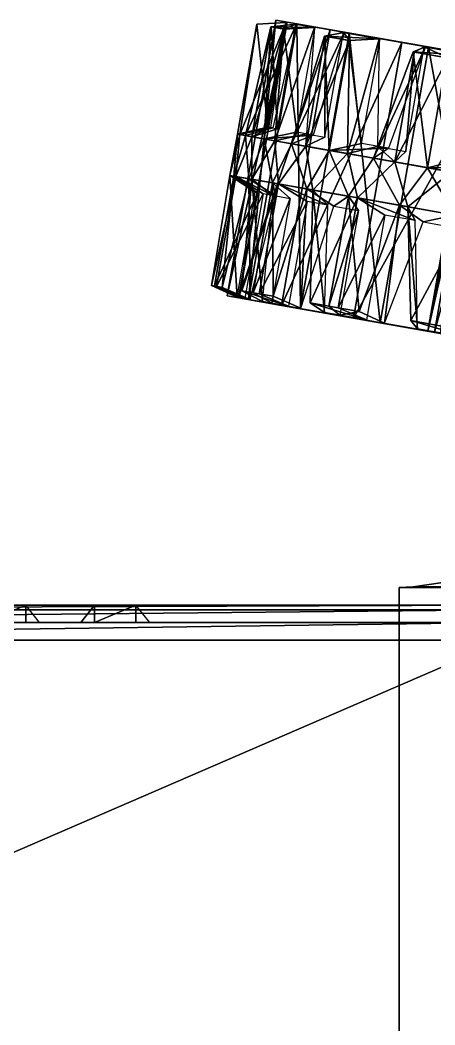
# Model space of a CAD drawing. Extents: x -226 to 261, y -163 to 113.
# Drawn here: x 85.8 to 145.1, y -40 to 103.6 of the extents above; entities that cross this region are included whole.
import ezdxf

# ---------------------------------------------------------------- set-up
doc = ezdxf.new("R2010")
doc.units = 0
doc.header["$MEASUREMENT"] = 0
doc.layers.get('0').update_dxf_attribs({"linetype": 'CONTINUOUS'})

msp = doc.modelspace()

# ---------------------------------------------------------------- linework, layer by layer
for points in [[(122.376, 103.586, -57.2664), (115.43, 64.194, -57.2663), (118.445, 63.6623, -39.477)], [(122.376, 103.586, -57.2664), (123.998, 103.3, -75.242), (115.43, 64.194, -57.2663)], [(125.391, 103.055, -39.4771), (122.376, 103.586, -57.2664), (118.445, 63.6623, -39.477)], [(151.057, 98.529, -58.4186), (122.376, 103.586, -57.2664), (125.391, 103.055, -39.4771)], [(151.996, 98.3635, -68.8172), (123.998, 103.3, -75.242), (122.376, 103.586, -57.2664)], [(151.057, 98.529, -58.4186), (151.996, 98.3635, -68.8172), (122.376, 103.586, -57.2664)], [(123.998, 103.3, -75.242), (117.052, 63.908, -75.242), (115.43, 64.194, -57.2663)], [(121.23, 88.3006, -54.6468), (119.66, 102.99, -56.4389), (116.89, 87.2819, -56.4388)], [(116.89, 87.2819, -56.4388), (119.66, 102.99, -56.4389), (119.668, 102.988, -62.9876)], [(116.89, 87.2819, -56.4388), (119.668, 102.988, -62.9876), (117.206, 87.2262, -67.1894)], [(123.998, 103.3, -75.242), (130.146, 102.216, -92.1789), (117.052, 63.908, -75.242)], [(130.146, 102.216, -92.1789), (123.2, 62.8239, -92.1788), (117.052, 63.908, -75.242)], [(123.852, 103.265, -64.3575), (121.59, 88.2372, -68.3136), (117.206, 87.2262, -67.1894)], [(123.852, 103.265, -64.3575), (117.206, 87.2262, -67.1894), (119.668, 102.988, -62.9876)], [(125.302, 103.009, -44.6242), (121.932, 88.177, -48.5178), (118.028, 87.0813, -46.2238)], [(125.302, 103.009, -44.6242), (118.028, 87.0813, -46.2238), (121.664, 102.636, -42.1184)], [(120.694, 86.6112, -35.8665), (121.664, 102.636, -42.1184), (118.028, 87.0813, -46.2238)], [(125.391, 103.055, -39.4771), (118.445, 63.6623, -39.477), (125.892, 62.3492, -23.0863)], [(122.613, 88.0569, -74.4008), (121.711, 102.628, -77.3254), (118.941, 86.9201, -77.3254)], [(118.941, 86.9201, -77.3254), (121.711, 102.628, -77.3254), (123.528, 102.307, -83.592)], [(118.941, 86.9201, -77.3254), (123.528, 102.307, -83.592), (122.212, 86.3435, -87.5187)], [(121.23, 88.3006, -54.6468), (123.868, 103.262, -54.6468), (119.66, 102.99, -56.4389)], [(123.868, 103.262, -54.6468), (119.668, 102.988, -62.9876), (119.66, 102.99, -56.4389)], [(123.868, 103.262, -54.6468), (123.852, 103.265, -64.3575), (119.668, 102.988, -62.9876)], [(120.694, 86.6112, -35.8665), (123.463, 102.319, -35.8665), (121.664, 102.636, -42.1184)], [(125.361, 87.5723, -35.3585), (123.463, 102.319, -35.8665), (120.694, 86.6112, -35.8665)], [(127.999, 102.534, -35.3585), (125.302, 103.009, -44.6242), (121.664, 102.636, -42.1184)], [(127.999, 102.534, -35.3585), (121.664, 102.636, -42.1184), (123.463, 102.319, -35.8665)], [(122.613, 88.0569, -74.4008), (125.251, 103.018, -74.4009), (121.711, 102.628, -77.3254)], [(125.251, 103.018, -74.4009), (123.528, 102.307, -83.592), (121.711, 102.628, -77.3254)], [(127.916, 102.548, -83.7045), (126.73, 87.3309, -87.376), (122.212, 86.3435, -87.5187)], [(127.916, 102.548, -83.7045), (122.212, 86.3435, -87.5187), (123.528, 102.307, -83.592)], [(130.146, 102.216, -92.1789), (140.402, 100.408, -106.923), (123.2, 62.8239, -92.1788)], [(125.361, 87.5723, -35.3585), (127.999, 102.534, -35.3585), (123.463, 102.319, -35.8665)], [(125.251, 103.018, -74.4009), (127.916, 102.548, -83.7045), (123.528, 102.307, -83.592)], [(155.552, 97.7364, -78.6149), (130.146, 102.216, -92.1789), (123.998, 103.3, -75.242)], [(151.996, 98.3635, -68.8172), (155.552, 97.7364, -78.6149), (123.998, 103.3, -75.242)], [(132.838, 101.742, -23.0864), (125.391, 103.055, -39.4771), (125.892, 62.3492, -23.0863)], [(152.802, 98.2214, -48.1279), (125.391, 103.055, -39.4771), (132.838, 101.742, -23.0864)], [(152.802, 98.2214, -48.1279), (151.057, 98.529, -58.4186), (125.391, 103.055, -39.4771)], [(161.485, 96.6904, -87.144), (140.402, 100.408, -106.923), (130.146, 102.216, -92.1789)], [(155.552, 97.7364, -78.6149), (161.485, 96.6904, -87.144), (130.146, 102.216, -92.1789)], [(132.138, 101.804, -26.2299), (127.724, 87.1556, -29.7228), (124.602, 85.922, -26.4708)], [(132.138, 101.804, -26.2299), (124.602, 85.922, -26.4708), (129.334, 101.284, -22.82)], [(130.012, 84.968, -17.4055), (129.334, 101.284, -22.82), (124.602, 85.922, -26.4708)], [(132.838, 101.742, -23.0864), (125.892, 62.3492, -23.0863), (137.263, 60.3442, -9.2112)], [(129.387, 86.8624, -92.8882), (129.436, 101.266, -96.6817), (126.666, 85.558, -96.6816)], [(126.666, 85.558, -96.6816), (129.436, 101.266, -96.6817), (132.899, 100.655, -102.118)], [(126.666, 85.558, -96.6816), (132.899, 100.655, -102.118), (132.6, 84.5116, -105.428)], [(137.277, 100.898, -18.2048), (132.138, 101.804, -26.2299), (129.334, 101.284, -22.82)], [(137.277, 100.898, -18.2048), (129.334, 101.284, -22.82), (132.782, 100.676, -17.4055)], [(130.012, 84.968, -17.4055), (132.782, 100.676, -17.4055), (129.334, 101.284, -22.82)], [(129.387, 86.8624, -92.8882), (132.025, 101.824, -92.8882), (129.436, 101.266, -96.6817)], [(132.025, 101.824, -92.8882), (132.899, 100.655, -102.118), (129.436, 101.266, -96.6817)], [(134.639, 85.9363, -18.2048), (132.782, 100.676, -17.4055), (130.012, 84.968, -17.4055)], [(132.025, 101.824, -92.8882), (137.138, 100.922, -100.976), (132.899, 100.655, -102.118)], [(137.138, 100.922, -100.976), (136.9, 85.5377, -104.047), (132.6, 84.5116, -105.428)], [(137.138, 100.922, -100.976), (132.6, 84.5116, -105.428), (132.899, 100.655, -102.118)], [(134.639, 85.9363, -18.2048), (137.277, 100.898, -18.2048), (132.782, 100.676, -17.4055)], [(144.209, 99.7365, -9.2112), (132.838, 101.742, -23.0864), (137.263, 60.3442, -9.2112)], [(157.109, 97.4618, -38.6462), (132.838, 101.742, -23.0864), (144.209, 99.7365, -9.2112)], [(157.109, 97.4618, -38.6462), (152.802, 98.2214, -48.1279), (132.838, 101.742, -23.0864)], [(140.402, 100.408, -106.923), (133.456, 61.0155, -106.923), (123.2, 62.8239, -92.1788)], [(140.402, 100.408, -106.923), (154.066, 97.9985, -118.469), (133.456, 61.0155, -106.923)], [(143.76, 99.7548, -10.7361), (138.457, 85.263, -13.538), (136.347, 83.8511, -9.6265)], [(143.76, 99.7548, -10.7361), (136.347, 83.8511, -9.6265), (142.002, 99.0499, -6.7336)], [(144.209, 99.7365, -9.2112), (137.263, 60.3442, -9.2112), (151.783, 57.784, 1.2027)], [(169.389, 95.2965, -93.8233), (154.066, 97.9985, -118.469), (140.402, 100.408, -106.923)], [(161.485, 96.6904, -87.144), (169.389, 95.2965, -93.8233), (140.402, 100.408, -106.923)], [(140.959, 84.8219, -108.515), (143.597, 99.7835, -108.515), (142.152, 99.0236, -112.834)], [(150.897, 98.4964, -4.6027), (143.76, 99.7548, -10.7361), (142.002, 99.0499, -6.7336)], [(143.597, 99.7835, -108.515), (146.96, 98.1758, -116.986), (142.152, 99.0236, -112.834)], [(143.597, 99.7835, -108.515), (150.715, 98.5285, -114.714), (146.96, 98.1758, -116.986)], [(158.729, 97.1763, 1.2027), (144.209, 99.7365, -9.2112), (151.783, 57.784, 1.2027)], [(163.687, 96.302, -30.6197), (144.209, 99.7365, -9.2112), (158.729, 97.1763, 1.2027)], [(163.687, 96.302, -30.6197), (157.109, 97.4618, -38.6462), (144.209, 99.7365, -9.2112)], [(154.066, 97.9985, -118.469), (147.12, 58.6061, -118.469), (133.456, 61.0155, -106.923)], [(144.028, 82.4967, -2.5978), (142.002, 99.0499, -6.7336), (136.347, 83.8511, -9.6265)], [(140.959, 84.8219, -108.515), (142.152, 99.0236, -112.834), (139.382, 83.3159, -112.834)], [(139.382, 83.3159, -112.834), (142.152, 99.0236, -112.834), (146.96, 98.1758, -116.986)], [(139.382, 83.3159, -112.834), (146.96, 98.1758, -116.986), (147.464, 81.8907, -119.409)], [(150.897, 98.4964, -4.6027), (142.002, 99.0499, -6.7336), (146.798, 98.2044, -2.5978)], [(144.028, 82.4967, -2.5978), (146.798, 98.2044, -2.5978), (142.002, 99.0499, -6.7336)], [(148.259, 83.5348, -4.6027), (146.798, 98.2044, -2.5978), (144.028, 82.4967, -2.5978)], [(153.081, 98.5393, -72.5636), (144.081, 59.1421, -60), (151.089, 98.8905, -60)], [(151.089, 98.8905, -60), (144.081, 59.1421, -60), (146.073, 58.7909, -47.4364)], [(153.081, 98.5393, -72.5636), (146.072, 58.7909, -72.5636), (144.081, 59.1421, -60)], [(144.111, 59.1367, -58.4186), (151.057, 98.529, -58.4186), (145.856, 58.8291, -48.1278)], [(151.996, 98.3635, -68.8172), (151.057, 98.529, -58.4186), (144.111, 59.1367, -58.4186)], [(145.05, 58.9712, -68.8172), (151.996, 98.3635, -68.8172), (144.111, 59.1367, -58.4186)], [(155.552, 97.7364, -78.6149), (151.996, 98.3635, -68.8172), (145.05, 58.9712, -68.8172)], [(148.606, 58.3441, -78.6149), (155.552, 97.7364, -78.6149), (145.05, 58.9712, -68.8172)], [(121.932, 88.177, -48.5178), (121.23, 88.3006, -54.6468), (116.89, 87.2819, -56.4388)], [(121.932, 88.177, -48.5178), (116.89, 87.2819, -56.4388), (118.028, 87.0813, -46.2238)], [(121.59, 88.2372, -68.3136), (118.941, 86.9201, -77.3254), (117.206, 87.2262, -67.1894)], [(121.59, 88.2372, -68.3136), (122.613, 88.0569, -74.4008), (118.941, 86.9201, -77.3254)], [(115.789, 81.4025, -60.4199), (116.383, 81.2977, -50.1495), (116.89, 87.2819, -56.4388)], [(115.789, 81.4025, -60.4199), (116.89, 87.2819, -56.4388), (117.206, 87.2262, -67.1894)], [(116.673, 81.2465, -71.1376), (115.789, 81.4025, -60.4199), (117.206, 87.2262, -67.1894)], [(116.383, 81.2977, -50.1495), (118.028, 87.0813, -46.2238), (116.89, 87.2819, -56.4388)], [(116.383, 81.2977, -50.1495), (118.496, 80.9252, -39.6459), (118.028, 87.0813, -46.2238)], [(116.673, 81.2465, -71.1376), (117.206, 87.2262, -67.1894), (118.941, 86.9201, -77.3254)], [(118.942, 80.8464, -81.1563), (116.673, 81.2465, -71.1376), (118.941, 86.9201, -77.3254)], [(118.496, 80.9252, -39.6459), (120.694, 86.6112, -35.8665), (118.028, 87.0813, -46.2238)], [(118.496, 80.9252, -39.6459), (121.9, 80.3249, -30.0297), (120.694, 86.6112, -35.8665)], [(118.942, 80.8464, -81.1563), (118.941, 86.9201, -77.3254), (122.212, 86.3435, -87.5187)], [(122.746, 80.1757, -91.1405), (118.942, 80.8464, -81.1563), (122.212, 86.3435, -87.5187)], [(127.724, 87.1556, -29.7228), (125.361, 87.5723, -35.3585), (120.694, 86.6112, -35.8665)], [(127.724, 87.1556, -29.7228), (120.694, 86.6112, -35.8665), (124.602, 85.922, -26.4708)], [(121.9, 80.3249, -30.0297), (124.602, 85.922, -26.4708), (120.694, 86.6112, -35.8665)], [(126.73, 87.3309, -87.376), (126.666, 85.558, -96.6816), (122.212, 86.3435, -87.5187)], [(122.746, 80.1757, -91.1405), (122.212, 86.3435, -87.5187), (126.666, 85.558, -96.6816)], [(126.73, 87.3309, -87.376), (129.387, 86.8624, -92.8882), (126.666, 85.558, -96.6816)], [(121.9, 80.3249, -30.0297), (126.821, 79.4571, -20.6572), (124.602, 85.922, -26.4708)], [(127.677, 79.3063, -100.027), (122.746, 80.1757, -91.1405), (126.666, 85.558, -96.6816)], [(126.821, 79.4571, -20.6572), (130.012, 84.968, -17.4055), (124.602, 85.922, -26.4708)], [(127.677, 79.3063, -100.027), (126.666, 85.558, -96.6816), (132.6, 84.5116, -105.428)], [(126.821, 79.4571, -20.6572), (132.734, 78.4147, -12.5192), (130.012, 84.968, -17.4055)], [(138.457, 85.263, -13.538), (134.639, 85.9363, -18.2048), (130.012, 84.968, -17.4055)], [(138.457, 85.263, -13.538), (130.012, 84.968, -17.4055), (136.347, 83.8511, -9.6265)], [(132.734, 78.4147, -12.5192), (136.347, 83.8511, -9.6265), (130.012, 84.968, -17.4055)], [(136.9, 85.5377, -104.047), (139.382, 83.3159, -112.834), (132.6, 84.5116, -105.428)], [(136.9, 85.5377, -104.047), (140.959, 84.8219, -108.515), (139.382, 83.3159, -112.834)], [(134.063, 78.1802, -108.412), (127.677, 79.3063, -100.027), (132.6, 84.5116, -105.428)], [(134.063, 78.1802, -108.412), (132.6, 84.5116, -105.428), (139.382, 83.3159, -112.834)], [(132.734, 78.4147, -12.5192), (140.031, 77.1279, -5.0582), (136.347, 83.8511, -9.6265)], [(141.224, 76.9176, -115.413), (134.063, 78.1802, -108.412), (139.382, 83.3159, -112.834)], [(140.031, 77.1279, -5.0582), (144.028, 82.4967, -2.5978), (136.347, 83.8511, -9.6265)], [(141.224, 76.9176, -115.413), (139.382, 83.3159, -112.834), (147.464, 81.8907, -119.409)], [(153.205, 82.6626, -1.2699), (148.259, 83.5348, -4.6027), (144.028, 82.4967, -2.5978)], [(140.031, 77.1279, -5.0582), (147.939, 75.7335, 0.9508), (144.028, 82.4967, -2.5978)], [(149.639, 75.4337, -121.513), (141.224, 76.9176, -115.413), (147.464, 81.8907, -119.409)], [(153.205, 82.6626, -1.2699), (144.028, 82.4967, -2.5978), (152.242, 81.0483, 2.9541)], [(147.939, 75.7335, 0.9508), (152.242, 81.0483, 2.9541), (144.028, 82.4967, -2.5978)], [(116.84, 64.0063, -62.808), (115.789, 81.4025, -60.4199), (113.182, 65.666, -64.63)], [(116.673, 81.2465, -71.1376), (113.182, 65.666, -64.63), (115.789, 81.4025, -60.4199)], [(116.673, 81.2465, -71.1376), (113.904, 65.5388, -71.1376), (113.182, 65.666, -64.63)], [(119.749, 78.9202, -52.6683), (113.613, 65.59, -50.1495), (116.383, 81.2977, -50.1495)], [(116.383, 81.2977, -50.1495), (113.613, 65.59, -50.1495), (114.72, 65.3949, -43.7143)], [(120.577, 78.7741, -72.4543), (113.904, 65.5388, -71.1376), (116.673, 81.2465, -71.1376)], [(116.383, 81.2977, -50.1495), (114.72, 65.3949, -43.7143), (118.496, 80.9252, -39.6459)], [(118.722, 63.6745, -43.1181), (118.496, 80.9252, -39.6459), (114.72, 65.3949, -43.7143)], [(116.84, 64.0063, -62.808), (119.411, 78.9797, -58.834), (115.789, 81.4025, -60.4199)], [(119.411, 78.9797, -58.834), (116.383, 81.2977, -50.1495), (115.789, 81.4025, -60.4199)], [(119.411, 78.9797, -58.834), (119.749, 78.9202, -52.6683), (116.383, 81.2977, -50.1495)], [(121.957, 78.5307, -78.4633), (120.577, 78.7741, -72.4543), (116.673, 81.2465, -71.1376)], [(121.957, 78.5307, -78.4633), (116.673, 81.2465, -71.1376), (118.942, 80.8464, -81.1563)], [(120.481, 63.3643, -82.2477), (118.942, 80.8464, -81.1563), (117.491, 64.9063, -85.1357)], [(122.746, 80.1757, -91.1405), (117.491, 64.9063, -85.1357), (118.942, 80.8464, -81.1563)], [(118.722, 63.6745, -43.1181), (122.393, 78.4539, -39.3033), (118.496, 80.9252, -39.6459)], [(122.393, 78.4539, -39.3033), (121.9, 80.3249, -30.0297), (118.496, 80.9252, -39.6459)], [(120.481, 63.3643, -82.2477), (121.957, 78.5307, -78.4633), (118.942, 80.8464, -81.1563)], [(122.746, 80.1757, -91.1405), (119.976, 64.4681, -91.1405), (117.491, 64.9063, -85.1357)], [(124.418, 78.0968, -33.5212), (119.131, 64.6172, -30.0297), (121.9, 80.3249, -30.0297)], [(121.9, 80.3249, -30.0297), (119.131, 64.6172, -30.0297), (121.966, 64.1173, -24.2304)], [(126.832, 77.6712, -91.1438), (119.976, 64.4681, -91.1405), (122.746, 80.1757, -91.1405)], [(122.393, 78.4539, -39.3033), (124.418, 78.0968, -33.5212), (121.9, 80.3249, -30.0297)], [(121.9, 80.3249, -30.0297), (121.966, 64.1173, -24.2304), (126.821, 79.4571, -20.6572)], [(125.959, 62.3984, -24.8975), (126.821, 79.4571, -20.6572), (121.966, 64.1173, -24.2304)], [(129.808, 77.1464, -96.4716), (126.832, 77.6712, -91.1438), (122.746, 80.1757, -91.1405)], [(129.808, 77.1464, -96.4716), (122.746, 80.1757, -91.1405), (127.677, 79.3063, -100.027)], [(125.959, 62.3984, -24.8975), (130.639, 77, -21.5704), (126.821, 79.4571, -20.6572)], [(130.639, 77, -21.5704), (132.734, 78.4147, -12.5192), (126.821, 79.4571, -20.6572)], [(129.324, 61.8051, -99.7379), (127.677, 79.3063, -100.027), (127.264, 63.183, -103.428)], [(134.063, 78.1802, -108.412), (127.264, 63.183, -103.428), (127.677, 79.3063, -100.027)], [(129.324, 61.8051, -99.7379), (129.808, 77.1464, -96.4716), (127.677, 79.3063, -100.027)], [(119.749, 78.9202, -52.6683), (117.11, 63.9586, -52.6683), (113.613, 65.59, -50.1495)], [(120.577, 78.7741, -72.4543), (117.939, 63.8125, -72.4543), (113.904, 65.5388, -71.1376)], [(124.418, 78.0968, -33.5212), (121.78, 63.1352, -33.5212), (119.131, 64.6172, -30.0297)], [(126.832, 77.6712, -91.1438), (124.193, 62.7097, -91.1438), (119.976, 64.4681, -91.1405)], [(134.063, 78.1802, -108.412), (131.293, 62.4725, -108.412), (127.264, 63.183, -103.428)], [(134.174, 76.3767, -16.6645), (129.964, 62.707, -12.5192), (132.734, 78.4147, -12.5192)], [(132.734, 78.4147, -12.5192), (129.964, 62.707, -12.5192), (134.278, 61.9462, -7.8419)], [(130.639, 77, -21.5704), (134.174, 76.3767, -16.6645), (132.734, 78.4147, -12.5192)], [(137.963, 75.7085, -107.121), (131.293, 62.4725, -108.412), (134.063, 78.1802, -108.412)], [(132.734, 78.4147, -12.5192), (134.278, 61.9462, -7.8419), (140.031, 77.1279, -5.0582)], [(142.277, 74.9479, -111.319), (137.963, 75.7085, -107.121), (134.063, 78.1802, -108.412)], [(142.277, 74.9479, -111.319), (134.063, 78.1802, -108.412), (141.224, 76.9176, -115.413)], [(134.174, 76.3767, -16.6645), (131.535, 61.4151, -16.6645), (129.964, 62.707, -12.5192)], [(137.917, 60.2899, -9.6871), (140.031, 77.1279, -5.0582), (134.278, 61.9462, -7.8419)], [(137.917, 60.2899, -9.6871), (143.428, 74.7448, -7.1191), (140.031, 77.1279, -5.0582)], [(143.428, 74.7448, -7.1191), (147.939, 75.7335, 0.9508), (140.031, 77.1279, -5.0582)], [(142.598, 59.4645, -113.796), (142.277, 74.9479, -111.319), (141.224, 76.9176, -115.413)], [(142.598, 59.4645, -113.796), (141.224, 76.9176, -115.413), (141.644, 60.6475, -117.955)], [(149.639, 75.4337, -121.513), (141.644, 60.6475, -117.955), (141.224, 76.9176, -115.413)], [(137.963, 75.7085, -107.121), (135.324, 60.747, -107.121), (131.293, 62.4725, -108.412)], [(149.639, 75.4337, -121.513), (146.87, 59.726, -121.513), (141.644, 60.6475, -117.955)], [(143.428, 74.7448, -7.1191), (148.169, 73.909, -3.4811), (147.939, 75.7335, 0.9508)], [(117.939, 63.8125, -72.4543), (116.84, 64.0063, -62.808), (113.182, 65.666, -64.63)], [(117.939, 63.8125, -72.4543), (113.182, 65.666, -64.63), (113.904, 65.5388, -71.1376)], [(117.11, 63.9586, -52.6683), (114.72, 65.3949, -43.7143), (113.613, 65.59, -50.1495)], [(117.11, 63.9586, -52.6683), (118.722, 63.6745, -43.1181), (114.72, 65.3949, -43.7143)], [(124.193, 62.7097, -91.1438), (120.481, 63.3643, -82.2477), (117.491, 64.9063, -85.1357)], [(124.193, 62.7097, -91.1438), (117.491, 64.9063, -85.1357), (119.976, 64.4681, -91.1405)], [(121.78, 63.1352, -33.5212), (121.966, 64.1173, -24.2304), (119.131, 64.6172, -30.0297)], [(115.43, 64.194, -57.2663), (144.111, 59.1367, -58.4186), (118.445, 63.6623, -39.477)], [(145.05, 58.9712, -68.8172), (144.111, 59.1367, -58.4186), (115.43, 64.194, -57.2663)], [(117.052, 63.908, -75.242), (145.05, 58.9712, -68.8172), (115.43, 64.194, -57.2663)], [(148.606, 58.3441, -78.6149), (145.05, 58.9712, -68.8172), (117.052, 63.908, -75.242)], [(123.2, 62.8239, -92.1788), (148.606, 58.3441, -78.6149), (117.052, 63.908, -75.242)], [(118.445, 63.6623, -39.477), (145.856, 58.8291, -48.1278), (125.892, 62.3492, -23.0863)], [(144.111, 59.1367, -58.4186), (145.856, 58.8291, -48.1278), (118.445, 63.6623, -39.477)], [(121.78, 63.1352, -33.5212), (125.959, 62.3984, -24.8975), (121.966, 64.1173, -24.2304)], [(135.324, 60.747, -107.121), (129.324, 61.8051, -99.7379), (127.264, 63.183, -103.428)], [(135.324, 60.747, -107.121), (127.264, 63.183, -103.428), (131.293, 62.4725, -108.412)], [(154.539, 57.298, -87.144), (148.606, 58.3441, -78.6149), (123.2, 62.8239, -92.1788)], [(133.456, 61.0155, -106.923), (154.539, 57.298, -87.144), (123.2, 62.8239, -92.1788)], [(125.892, 62.3492, -23.0863), (150.164, 58.0695, -38.6461), (137.263, 60.3442, -9.2112)], [(145.856, 58.8291, -48.1278), (150.164, 58.0695, -38.6461), (125.892, 62.3492, -23.0863)], [(131.535, 61.4151, -16.6645), (134.278, 61.9462, -7.8419), (129.964, 62.707, -12.5192)], [(131.535, 61.4151, -16.6645), (137.917, 60.2899, -9.6871), (134.278, 61.9462, -7.8419)], [(162.444, 55.9042, -93.8232), (154.539, 57.298, -87.144), (133.456, 61.0155, -106.923)], [(147.12, 58.6061, -118.469), (162.444, 55.9042, -93.8232), (133.456, 61.0155, -106.923)], [(137.263, 60.3442, -9.2112), (156.741, 56.9097, -30.6196), (151.783, 57.784, 1.2027)], [(150.164, 58.0695, -38.6461), (156.741, 56.9097, -30.6196), (137.263, 60.3442, -9.2112)], [(150.373, 58.0935, -119.07), (142.598, 59.4645, -113.796), (141.644, 60.6475, -117.955)], [(150.373, 58.0935, -119.07), (141.644, 60.6475, -117.955), (146.87, 59.726, -121.513)], [(146.072, 58.7909, -72.5636), (146.073, 58.7909, -47.4364), (144.081, 59.1421, -60)], [(213.771, 23.1691, -47.3484), (142.006, 22.5884, -47.3484), (146.235, 23.2324, -47.3484)], [(146.235, 23.2324, -39.9279), (146.235, 23.2324, -47.3484), (142.006, 22.5884, -47.3484)], [(142.006, 22.5884, -39.847), (146.235, 23.2324, -39.9279), (142.006, 22.5884, -47.3484)], [(146.235, 23.2324, -39.9279), (142.006, 22.5884, -39.847), (213.771, 23.1691, -39.92)], [(146.235, 23.2324, -72.6516), (142.006, 22.5884, -72.6516), (213.771, 23.1691, -72.6516)], [(142.006, 22.5884, -72.6516), (146.235, 23.2324, -72.6516), (146.235, 23.2324, -80.0721)], [(142.006, 22.5884, -72.6516), (146.235, 23.2324, -80.0721), (142.006, 22.5884, -80.153)], [(213.771, 23.1691, -80.08), (142.006, 22.5884, -80.153), (146.235, 23.2324, -80.0721)], [(213.771, 23.1691, -47.3484), (217.997, 22.5568, -47.3484), (142.006, 22.5884, -47.3484)], [(142.006, 22.5884, -39.847), (217.997, 22.5568, -39.843), (213.771, 23.1691, -39.92)], [(142.006, 22.5884, -72.6516), (217.997, 22.5568, -72.6516), (213.771, 23.1691, -72.6516)], [(213.771, 23.1691, -80.08), (217.997, 22.5568, -80.157), (142.006, 22.5884, -80.153)], [(217.997, 22.5568, -47.3484), (140, 22.5, -47.3484), (142.006, 22.5884, -47.3484)], [(142.006, 22.5884, -39.847), (142.006, 22.5884, -47.3484), (140, 22.5, -47.3484)], [(140, 22.5, -39.8359), (142.006, 22.5884, -39.847), (140, 22.5, -47.3484)], [(142.006, 22.5884, -39.847), (140, 22.5, -39.8359), (217.997, 22.5568, -39.843)], [(142.006, 22.5884, -72.6516), (140, 22.5, -72.6516), (217.997, 22.5568, -72.6516)], [(140, 22.5, -72.6516), (142.006, 22.5884, -72.6516), (142.006, 22.5884, -80.153)], [(140, 22.5, -72.6516), (142.006, 22.5884, -80.153), (140, 22.5, -80.1641)], [(217.997, 22.5568, -80.157), (140, 22.5, -80.1641), (142.006, 22.5884, -80.153)], [(217.997, 22.5568, -47.3484), (220, 22.5, -47.3484), (140, 22.5, -47.3484)], [(140, 22.5, -39.8359), (220, 22.5, -39.8359), (217.997, 22.5568, -39.843)], [(140, 22.5, -72.6516), (220, 22.5, -72.6516), (217.997, 22.5568, -72.6516)], [(217.997, 22.5568, -80.157), (220, 22.5, -80.1641), (140, 22.5, -80.1641)], [(140, -72.5, -47.5), (220, -72.5, -47.5), (220, 22.5, -47.5)], [(140, -72.5, -47.5), (220, 22.5, -47.5), (140, 22.5, -47.5)], [(220, 22.5, -47.5), (220, 22.5, -72.5), (140, 22.5, -72.5)], [(220, 22.5, -47.5), (140, 22.5, -72.5), (140, 22.5, -47.5)], [(140, 22.5, -47.5), (140, 22.5, -72.5), (140, -72.5, -72.5)], [(140, 22.5, -47.5), (140, -72.5, -72.5), (140, -72.5, -47.5)], [(140, -72.5, -72.5), (140, 22.5, -72.5), (220, 22.5, -72.5)], [(140, -72.5, -72.5), (220, 22.5, -72.5), (220, -72.5, -72.5)], [(140, 22.5, -39.8359), (140, 22.5, -47.3484), (220, 22.5, -47.3484)], [(220, 22.5, -39.8359), (140, 22.5, -39.8359), (220, 22.5, -47.3484)], [(220, 22.5, -72.6516), (140, 22.5, -72.6516), (140, 22.5, -80.1641)], [(220, 22.5, -72.6516), (140, 22.5, -80.1641), (220, 22.5, -80.1641)], [(155, 20, -10), (-30, 20, -10), (-30, 19.3168, -7.4775)], [(155, 19.3168, -7.4775), (155, 20, -10), (-30, 19.3168, -7.4775)], [(-30, 20, -10), (155, 20, -10), (0, 20, -20)], [(155, 19.3168, -7.4775), (-30, 19.3168, -7.4775), (-30, 17.5225, -5.6832)], [(155, 17.5225, -5.6832), (155, 19.3168, -7.4775), (-30, 17.5225, -5.6832)], [(110, 20, -20), (0, 20, -20), (155, 20, -10)], [(155, 20, -100), (0, 20, -70), (110, 20, -70)], [(0, 20, -70), (155, 20, -100), (9.0742, 20, -87.4913)], [(155, 20, -100), (9.8219, 20, -91.25), (9.0742, 20, -87.4913)], [(11.25, 20, -100), (9.8219, 20, -91.25), (155, 20, -100)], [(80.7188, 17.5, -20), (86.625, 17.5, -20), (86.625, 20, -27.8945)], [(80.7188, 17.5, -20), (86.625, 20, -27.8945), (80.7188, 20, -27.8945)], [(80.7188, 17.5, -25.9209), (86.625, 17.5, -25.9209), (86.625, 20, -33.8153)], [(80.7188, 17.5, -25.9209), (86.625, 20, -33.8153), (80.7188, 20, -33.8153)], [(80.7188, 17.5, -31.8417), (86.625, 17.5, -31.8417), (86.625, 20, -39.7362)], [(80.7188, 17.5, -31.8417), (86.625, 20, -39.7362), (80.7188, 20, -39.7362)], [(80.7188, 17.5, -37.7626), (86.625, 17.5, -37.7626), (86.625, 20, -45.657)], [(80.7188, 17.5, -37.7626), (86.625, 20, -45.657), (80.7188, 20, -45.657)], [(80.7188, 17.5, -49.6043), (86.625, 17.5, -49.6043), (86.625, 20, -57.4987)], [(80.7188, 17.5, -49.6043), (86.625, 20, -57.4987), (80.7188, 20, -57.4987)], [(80.7188, 17.5, -55.5251), (86.625, 17.5, -55.5251), (86.625, 20, -63.4196)], [(80.7188, 17.5, -55.5251), (86.625, 20, -63.4196), (80.7188, 20, -63.4196)], [(80.7188, 17.5, -61.446), (86.625, 17.5, -61.446), (86.625, 20, -69.3404)], [(80.7188, 17.5, -61.446), (86.625, 20, -69.3404), (80.7188, 20, -69.3404)], [(80.7188, 17.5, -43.7152), (86.625, 17.5, -43.7152), (86.625, 20, -51.6203)], [(80.7188, 17.5, -43.7152), (86.625, 20, -51.6203), (80.7188, 20, -51.6203)], [(86.625, 17.5, -20), (88.5938, 17.5, -28.4109), (86.625, 20, -27.8945)], [(86.625, 17.5, -25.9209), (88.5938, 17.5, -34.3317), (86.625, 20, -33.8153)], [(86.625, 17.5, -31.8417), (88.5938, 17.5, -40.2526), (86.625, 20, -39.7362)], [(86.625, 17.5, -37.7626), (88.5938, 17.5, -46.1734), (86.625, 20, -45.657)], [(86.625, 17.5, -49.6043), (88.5938, 17.5, -58.0151), (86.625, 20, -57.4987)], [(86.625, 17.5, -55.5251), (88.5938, 17.5, -63.936), (86.625, 20, -63.4196)], [(86.625, 17.5, -61.446), (88.5938, 17.5, -69.8569), (86.625, 20, -69.3404)], [(86.625, 17.5, -43.7152), (88.5938, 17.5, -52.1374), (86.625, 20, -51.6203)], [(94.5, 17.5, -20), (96.4688, 17.5, -20), (96.4688, 20, -27.8945)], [(94.5, 17.5, -20), (96.4688, 20, -27.8945), (94.5, 17.5, -28.4109)], [(94.5, 17.5, -25.9209), (96.4688, 17.5, -25.9209), (96.4688, 20, -33.8153)], [(94.5, 17.5, -25.9209), (96.4688, 20, -33.8153), (94.5, 17.5, -34.3317)], [(94.5, 17.5, -31.8417), (96.4688, 17.5, -31.8417), (96.4688, 20, -39.7362)], [(94.5, 17.5, -31.8417), (96.4688, 20, -39.7362), (94.5, 17.5, -40.2526)], [(94.5, 17.5, -37.7626), (96.4688, 17.5, -37.7626), (96.4688, 20, -45.657)], [(94.5, 17.5, -37.7626), (96.4688, 20, -45.657), (94.5, 17.5, -46.1734)], [(94.5, 17.5, -49.6043), (96.4688, 17.5, -49.6043), (96.4688, 20, -57.4987)], [(94.5, 17.5, -49.6043), (96.4688, 20, -57.4987), (94.5, 17.5, -58.0151)], [(94.5, 17.5, -55.5251), (96.4688, 17.5, -55.5251), (96.4688, 20, -63.4196)], [(94.5, 17.5, -55.5251), (96.4688, 20, -63.4196), (94.5, 17.5, -63.936)], [(94.5, 17.5, -61.446), (96.4688, 17.5, -61.446), (96.4688, 20, -69.3404)], [(94.5, 17.5, -61.446), (96.4688, 20, -69.3404), (94.5, 17.5, -69.8569)], [(94.5, 17.5, -43.7152), (96.4688, 17.5, -43.7152), (96.4688, 20, -51.6203)], [(94.5, 17.5, -43.7152), (96.4688, 20, -51.6203), (94.5, 17.5, -52.1374)], [(96.4688, 17.5, -20), (102.375, 17.5, -20), (102.375, 20, -27.8945)], [(96.4688, 17.5, -20), (102.375, 20, -27.8945), (96.4688, 20, -27.8945)], [(96.4688, 17.5, -25.9209), (102.375, 17.5, -25.9209), (102.375, 20, -33.8153)], [(96.4688, 17.5, -25.9209), (102.375, 20, -33.8153), (96.4688, 20, -33.8153)], [(96.4688, 17.5, -31.8417), (102.375, 17.5, -31.8417), (102.375, 20, -39.7362)], [(96.4688, 17.5, -31.8417), (102.375, 20, -39.7362), (96.4688, 20, -39.7362)], [(96.4688, 17.5, -37.7626), (102.375, 17.5, -37.7626), (102.375, 20, -45.657)], [(96.4688, 17.5, -37.7626), (102.375, 20, -45.657), (96.4688, 20, -45.657)], [(96.4688, 17.5, -49.6043), (102.375, 17.5, -49.6043), (102.375, 20, -57.4987)], [(96.4688, 17.5, -49.6043), (102.375, 20, -57.4987), (96.4688, 20, -57.4987)], [(96.4688, 17.5, -55.5251), (102.375, 17.5, -55.5251), (102.375, 20, -63.4196)], [(96.4688, 17.5, -55.5251), (102.375, 20, -63.4196), (96.4688, 20, -63.4196)], [(96.4688, 17.5, -61.446), (102.375, 17.5, -61.446), (102.375, 20, -69.3404)], [(96.4688, 17.5, -61.446), (102.375, 20, -69.3404), (96.4688, 20, -69.3404)], [(96.4688, 17.5, -43.7152), (102.375, 17.5, -43.7152), (102.375, 20, -51.6203)], [(96.4688, 17.5, -43.7152), (102.375, 20, -51.6203), (96.4688, 20, -51.6203)], [(102.375, 17.5, -20), (104.344, 17.5, -28.4109), (102.375, 20, -27.8945)], [(102.375, 17.5, -25.9209), (104.344, 17.5, -34.3317), (102.375, 20, -33.8153)], [(102.375, 17.5, -31.8417), (104.344, 17.5, -40.2526), (102.375, 20, -39.7362)], [(102.375, 17.5, -37.7626), (104.344, 17.5, -46.1734), (102.375, 20, -45.657)], [(102.375, 17.5, -49.6043), (104.344, 17.5, -58.0151), (102.375, 20, -57.4987)], [(102.375, 17.5, -55.5251), (104.344, 17.5, -63.936), (102.375, 20, -63.4196)], [(102.375, 17.5, -61.446), (104.344, 17.5, -69.8569), (102.375, 20, -69.3404)], [(102.375, 17.5, -43.7152), (104.344, 17.5, -52.1374), (102.375, 20, -51.6203)], [(111.261, 20, -20.3416), (110, 20, -20), (155, 20, -10)], [(155, 20, -100), (110, 20, -70), (111.261, 20, -69.6584)], [(112.158, 20, -21.2388), (111.261, 20, -20.3416), (155, 20, -10)], [(155, 20, -100), (111.261, 20, -69.6584), (112.158, 20, -68.7612)], [(155, 20, -100), (112.158, 20, -68.7612), (112.5, 20, -67.5)], [(112.158, 20, -21.2388), (155, 20, -10), (112.5, 20, -22.5)], [(155, 20, -10), (112.5, 20, -67.5), (112.5, 20, -22.5)], [(112.5, 20, -67.5), (137.5, 20, -40), (137.842, 20, -38.7388)], [(137.5, 20, -80), (112.5, 20, -67.5), (137.842, 20, -81.2612)], [(112.5, 20, -67.5), (155, 20, -100), (137.842, 20, -81.2612)], [(137.5, 20, -80), (112.5, 20, -67.5), (137.5, 20, -40)], [(137.842, 20, -38.7388), (112.5, 20, -67.5), (155, 20, -10)], [(155, 20, -10), (138.739, 20, -37.8416), (137.842, 20, -38.7388)], [(155, 20, -100), (137.842, 20, -81.2612), (138.739, 20, -82.1584)], [(155, 20, -10), (140, 20, -37.5), (138.739, 20, -37.8416)], [(155, 20, -100), (138.739, 20, -82.1584), (140, 20, -82.5)], [(155, 20, -10), (250, 20, -10), (140, 20, -37.5)], [(220, 20, -37.5), (140, 20, -37.5), (250, 20, -10)], [(250, 20, -90), (155, 20, -100), (140, 20, -82.5)], [(250, 20, -90), (140, 20, -82.5), (220, 20, -82.5)], [(155, 17.5225, -5.6832), (-30, 17.5225, -5.6832), (-30, 15, -5)], [(155, 15, -5), (155, 17.5225, -5.6832), (-30, 15, -5)], [(86.625, 17.5, -20), (88.5938, 17.5, -20), (88.5938, 17.5, -28.4109)], [(86.625, 17.5, -25.9209), (88.5938, 17.5, -25.9209), (88.5938, 17.5, -34.3317)], [(86.625, 17.5, -31.8417), (88.5938, 17.5, -31.8417), (88.5938, 17.5, -40.2526)], [(86.625, 17.5, -37.7626), (88.5938, 17.5, -37.7626), (88.5938, 17.5, -46.1734)], [(86.625, 17.5, -49.6043), (88.5938, 17.5, -49.6043), (88.5938, 17.5, -58.0151)], [(86.625, 17.5, -55.5251), (88.5938, 17.5, -55.5251), (88.5938, 17.5, -63.936)], [(86.625, 17.5, -61.446), (88.5938, 17.5, -61.446), (88.5938, 17.5, -69.8569)], [(86.625, 17.5, -43.7152), (88.5938, 17.5, -43.7152), (88.5938, 17.5, -52.1374)], [(88.5938, 17.5, -20), (94.5, 17.5, -20), (94.5, 17.5, -28.4109)], [(88.5938, 17.5, -20), (94.5, 17.5, -28.4109), (88.5938, 17.5, -28.4109)], [(88.5938, 17.5, -25.9209), (94.5, 17.5, -25.9209), (94.5, 17.5, -34.3317)], [(88.5938, 17.5, -25.9209), (94.5, 17.5, -34.3317), (88.5938, 17.5, -34.3317)], [(88.5938, 17.5, -31.8417), (94.5, 17.5, -31.8417), (94.5, 17.5, -40.2526)], [(88.5938, 17.5, -31.8417), (94.5, 17.5, -40.2526), (88.5938, 17.5, -40.2526)], [(88.5938, 17.5, -37.7626), (94.5, 17.5, -37.7626), (94.5, 17.5, -46.1734)], [(88.5938, 17.5, -37.7626), (94.5, 17.5, -46.1734), (88.5938, 17.5, -46.1734)], [(88.5938, 17.5, -49.6043), (94.5, 17.5, -49.6043), (94.5, 17.5, -58.0151)], [(88.5938, 17.5, -49.6043), (94.5, 17.5, -58.0151), (88.5938, 17.5, -58.0151)], [(88.5938, 17.5, -55.5251), (94.5, 17.5, -55.5251), (94.5, 17.5, -63.936)], [(88.5938, 17.5, -55.5251), (94.5, 17.5, -63.936), (88.5938, 17.5, -63.936)], [(88.5938, 17.5, -61.446), (94.5, 17.5, -61.446), (94.5, 17.5, -69.8569)], [(88.5938, 17.5, -61.446), (94.5, 17.5, -69.8569), (88.5938, 17.5, -69.8569)], [(88.5938, 17.5, -43.7152), (94.5, 17.5, -43.7152), (94.5, 17.5, -52.1374)], [(88.5938, 17.5, -43.7152), (94.5, 17.5, -52.1374), (88.5938, 17.5, -52.1374)], [(102.375, 17.5, -20), (104.344, 17.5, -20), (104.344, 17.5, -28.4109)], [(102.375, 17.5, -25.9209), (104.344, 17.5, -25.9209), (104.344, 17.5, -34.3317)], [(102.375, 17.5, -31.8417), (104.344, 17.5, -31.8417), (104.344, 17.5, -40.2526)], [(102.375, 17.5, -37.7626), (104.344, 17.5, -37.7626), (104.344, 17.5, -46.1734)], [(102.375, 17.5, -49.6043), (104.344, 17.5, -49.6043), (104.344, 17.5, -58.0151)], [(102.375, 17.5, -55.5251), (104.344, 17.5, -55.5251), (104.344, 17.5, -63.936)], [(102.375, 17.5, -61.446), (104.344, 17.5, -61.446), (104.344, 17.5, -69.8569)], [(102.375, 17.5, -43.7152), (104.344, 17.5, -43.7152), (104.344, 17.5, -52.1374)], [(104.344, 17.5, -20), (110.25, 17.5, -20), (110.25, 17.5, -28.4109)], [(104.344, 17.5, -20), (110.25, 17.5, -28.4109), (104.344, 17.5, -28.4109)], [(104.344, 17.5, -25.9209), (110.25, 17.5, -25.9209), (110.25, 17.5, -34.3317)], [(104.344, 17.5, -25.9209), (110.25, 17.5, -34.3317), (104.344, 17.5, -34.3317)], [(104.344, 17.5, -31.8417), (110.25, 17.5, -31.8417), (110.25, 17.5, -40.2526)], [(104.344, 17.5, -31.8417), (110.25, 17.5, -40.2526), (104.344, 17.5, -40.2526)], [(104.344, 17.5, -37.7626), (110.25, 17.5, -37.7626), (110.25, 17.5, -46.1734)], [(104.344, 17.5, -37.7626), (110.25, 17.5, -46.1734), (104.344, 17.5, -46.1734)], [(104.344, 17.5, -49.6043), (110.25, 17.5, -49.6043), (110.25, 17.5, -58.0151)], [(104.344, 17.5, -49.6043), (110.25, 17.5, -58.0151), (104.344, 17.5, -58.0151)], [(104.344, 17.5, -55.5251), (110.25, 17.5, -55.5251), (110.25, 17.5, -63.936)], [(104.344, 17.5, -55.5251), (110.25, 17.5, -63.936), (104.344, 17.5, -63.936)], [(104.344, 17.5, -61.446), (110.25, 17.5, -61.446), (110.25, 17.5, -69.8569)], [(104.344, 17.5, -61.446), (110.25, 17.5, -69.8569), (104.344, 17.5, -69.8569)], [(104.344, 17.5, -43.7152), (110.25, 17.5, -43.7152), (110.25, 17.5, -52.1374)], [(104.344, 17.5, -43.7152), (110.25, 17.5, -52.1374), (104.344, 17.5, -52.1374)], [(155, 15, -5), (-30, 15, -5), (-30, -65, -5)], [(155, -65, -5), (155, 15, -5), (-30, -65, -5)]]:
    msp.add_3dface(points)

doc.saveas('drawing.dxf')
